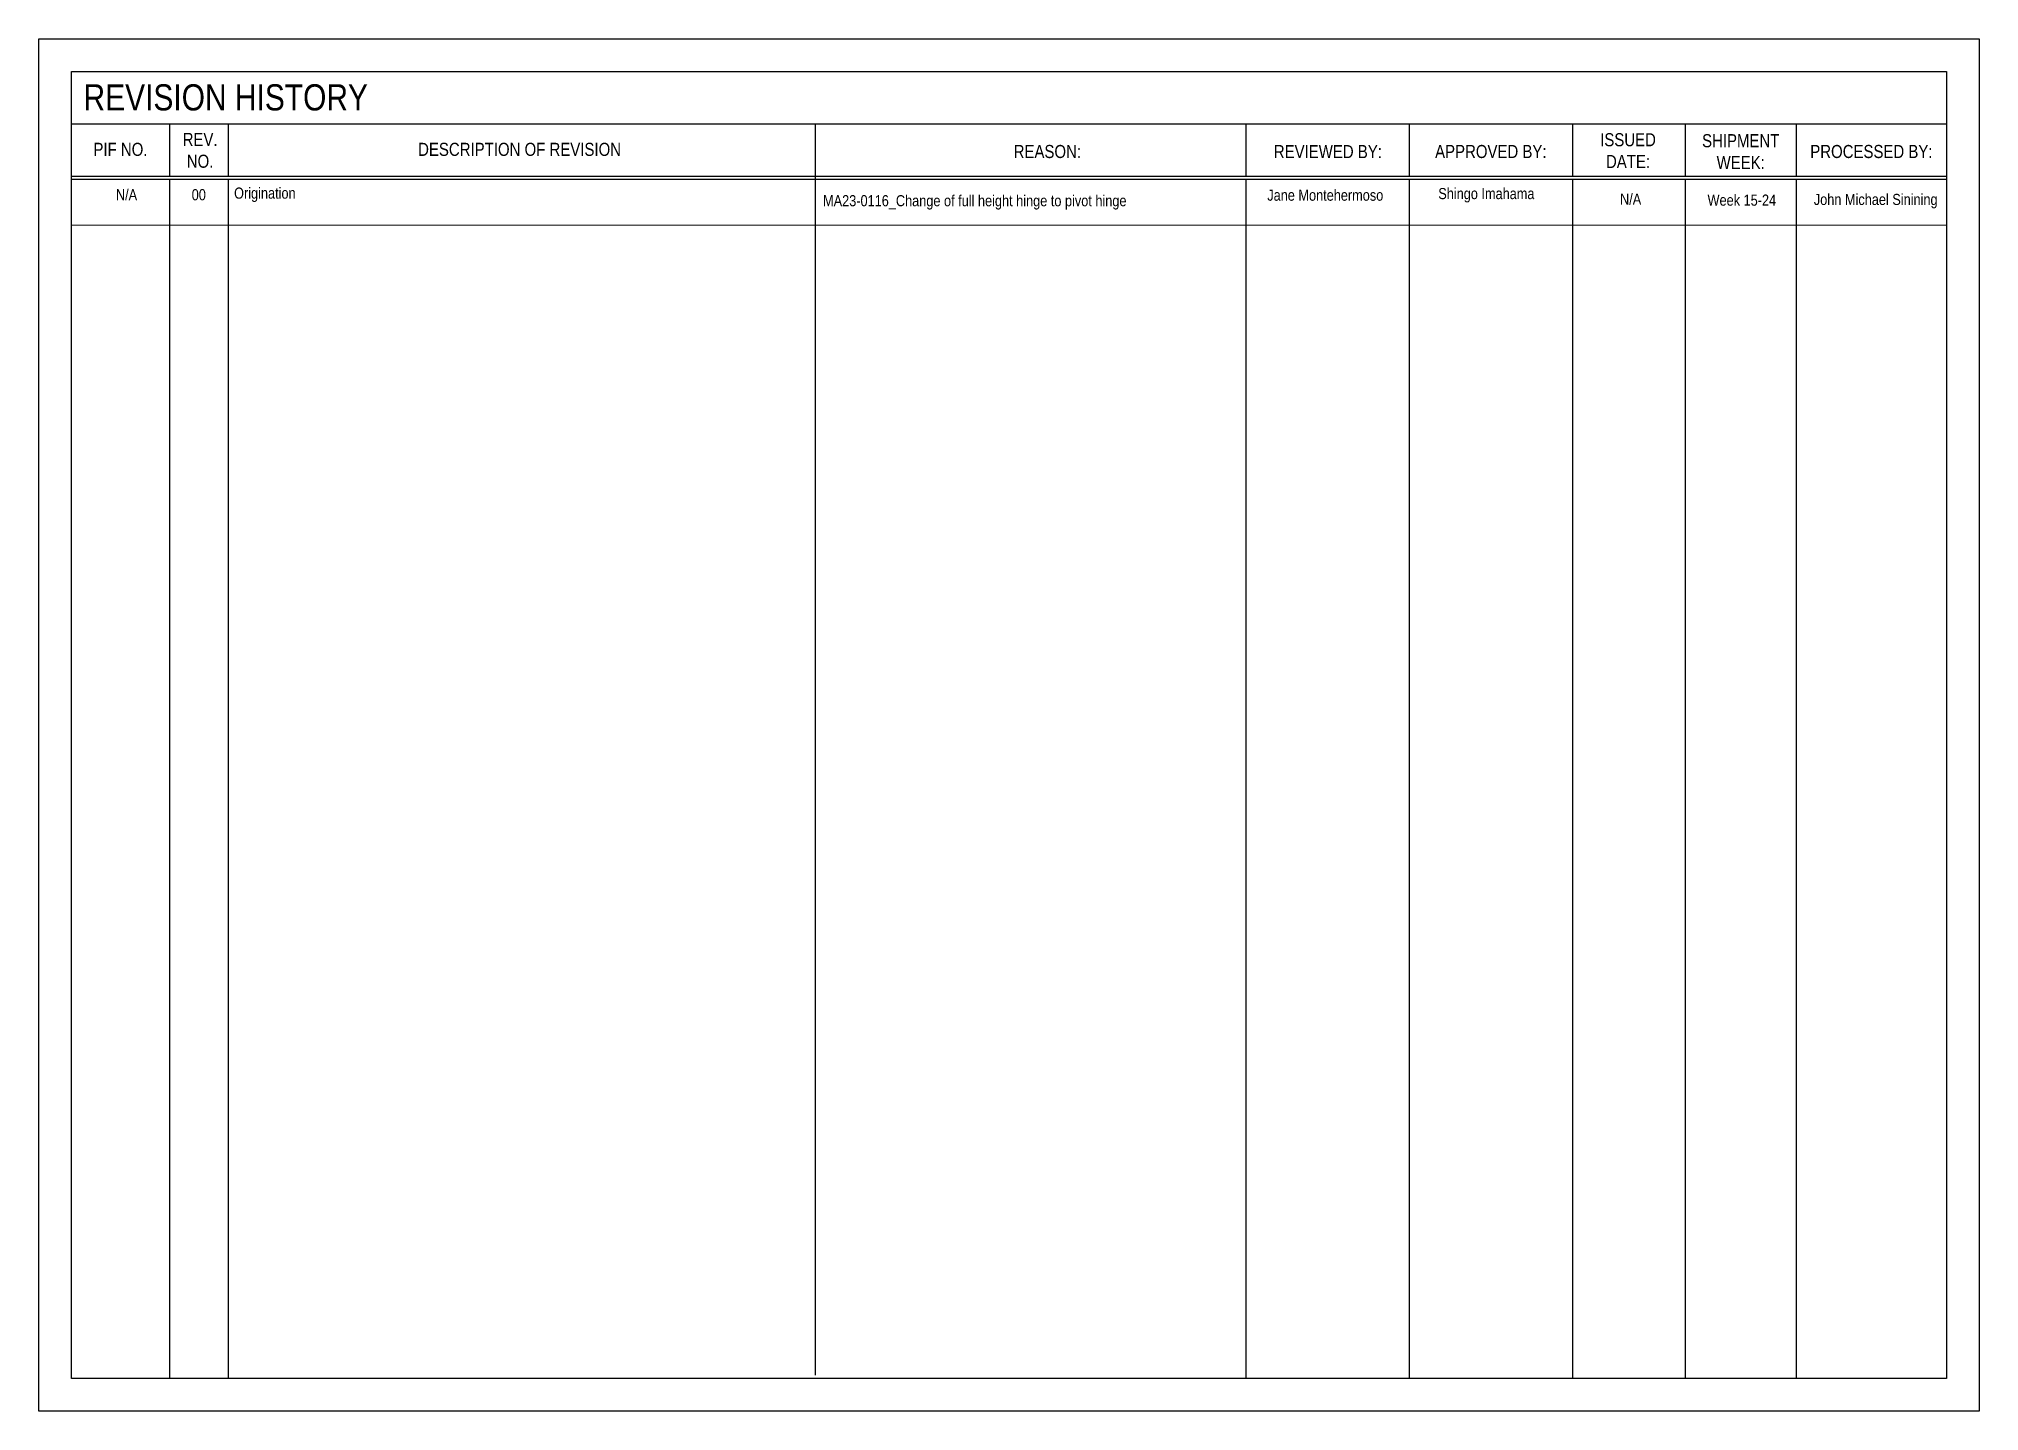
# Paper-space layout 'rev.his.' of a CAD drawing. Header units: millimetres. Extents: x 1 to 298, y -1 to 209.
import ezdxf

# ---------------------------------------------------------------- set-up
doc = ezdxf.new("R2010")
doc.units = ezdxf.units.MM
doc.header["$LTSCALE"] = 0.3
doc.layers.add('1-MAIN', color=7, linetype='Continuous')
doc.layers.add('FRAME2', color=1, linetype='Continuous')
doc.layers.add('FRAME1', color=3, linetype='Continuous', plot=False)
doc.styles.get("Standard").update_dxf_attribs({"font": 'ARIALN.TTF'})

# ---------------------------------------------------------------- blocks, each defined once
blk = doc.blocks.new('A$C1C40412C')
at = {"layer": 'FRAME1', "color": 3}
blk.add_lwpolyline([(0, 0), (0, 210), (297, 210), (297, 0)], close=True, dxfattribs=at)
at = {"layer": 'FRAME2', "color": 1}
for p, q in [((5, 197), (292, 197)), ((5, 197), (292, 197)), ((20, 197), (20, 189)), ((20, 197), (20, 189)), ((29, 197), (29, 189)), ((29, 197), (29, 189)), ((118.82, 197), (118.82, 189)), ((184.75, 197), (184.75, 189)), ((209.75, 197), (209.75, 189)), ((234.75, 197), (234.75, 189)), ((252, 197), (252, 189)), ((269, 197), (269, 189)), ((5, 189), (292, 189)), ((5, 189), (292, 189)), ((5, 188.5), (292, 188.5)), ((5, 188.5), (292, 188.5)), ((20, 188.5), (20, 5)), ((29, 188.5), (29, 5)), ((118.82, 189), (118.82, 5.5)), ((184.75, 188.5), (184.75, 5)), ((209.75, 188.5), (209.75, 5)), ((234.75, 188.5), (234.75, 5)), ((252, 188.5), (252, 5)), ((269, 188.5), (269, 5))]:
    blk.add_line(p, q, dxfattribs=at)
blk.add_lwpolyline([(5, 5), (5, 205), (292, 205), (292, 5)], close=True, dxfattribs=at)
for s, insert, char_height, width, attachment_point in [('{\\C5;REVISION HISTORY}', (6.85, 203.04), 4, 45.1368, 1), ('{\\C5;PIF NO.}', (12.5, 193.07), 2, 15, 5), ('{\\C5;REV. NO.}', (24.69, 192.92), 2, 5.3427, 5), ('{\\C5;DESCRIPTION OF REVISION}', (73.59, 193.07), 2, 114, 5), ('{\\C5;REASON:}', (154.37, 192.74), 2, 25, 5), ('{\\C5;REVIEWED BY:}', (197.31, 192.74), 2, 25, 5), ('{\\C5;APPROVED BY:}', (222.25, 192.74), 2, 25, 5), ('{\\C5;ISSUED DATE:}', (243.25, 192.89), 2, 13.7609, 5), ('{\\C5;SHIPMENT WEEK:}', (260.5, 192.74), 2, 15.6, 5), ('{\\C5;PROCESSED BY:}', (280.5, 192.74), 2, 23, 5)]:
    blk.add_mtext(s, dxfattribs=dict(insert=insert, char_height=char_height, width=width, attachment_point=attachment_point))

psp = doc.layouts.new('rev.his.')

# ---------------------------------------------------------------- linework, layer by layer
at = {"layer": '1-MAIN', "color": 1, "lineweight": 13, "ltscale": 0.3}
psp.add_line((6, 180.72), (293, 180.72), dxfattribs=at)
at = {"layer": 'FRAME1', "color": 3}
psp.add_lwpolyline([(1, -0.78), (1, 209.22), (298, 209.22), (298, -0.78)], close=True, dxfattribs=at)

# ---------------------------------------------------------------- block references
at = {"layer": '1-MAIN'}
psp.add_blockref('A$C1C40412C', (1, -0.78), dxfattribs=at)

# ---------------------------------------------------------------- texts
at = {"char_height": 1.7}
for s, insert, width, attachment_point in [('{\\C5;N/A}', (14.43, 185.35), 9.0144, 5), ('{\\C5;00}', (25.49, 185.35), 9.0144, 5), ('{\\C5;Origination}', (30.89, 185.35), 10.5064, 4), ('{\\C5;MA23-0116_Change of full height hinge to pivot hinge}', (121.04, 184.19), 64.7066, 4), ('{\\C5;Jane Montehermoso}', (197.91, 185.28), 23, 5), ('{\\C5;Shingo Imahama}', (222.57, 185.28), 15.0739, 5), ('{\\C5;N/A}', (244.65, 184.67), 9.0144, 5), ('{\\C5;Week 15-24}', (261.67, 184.52), 23, 5), ('{\\C5;John Michael Sinining}', (282.16, 184.38), 23, 5)]:
    psp.add_mtext(s, dxfattribs=dict(at, insert=insert, width=width, attachment_point=attachment_point))

doc.saveas('drawing.dxf')
